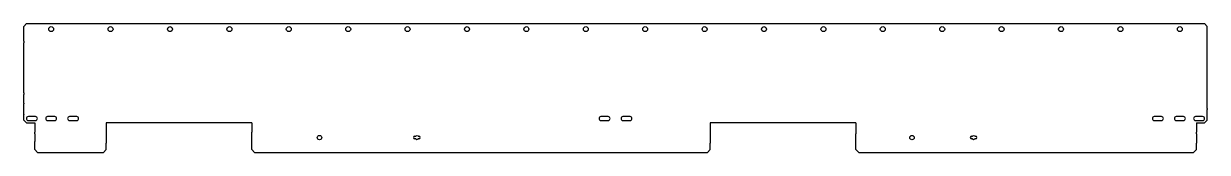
# Model space of a CAD drawing. Header units: millimetres. Extents: x -1196 to 957, y 233 to 468.
import ezdxf

# ---------------------------------------------------------------- set-up
doc = ezdxf.new("R2010")
doc.units = ezdxf.units.MM
doc.layers.add('CALHA_DE_FIAÇÃO_', color=7, linetype='Continuous')
doc.layers.add('Default', color=7, linetype='Continuous')

# ---------------------------------------------------------------- blocks, each defined once
blk = doc.blocks.new('SE')
at = {"layer": 'CALHA_DE_FIAÇÃO_', "color": 7, "linetype": 'Continuous'}
for p, q in [((-1190.8, 467.8), (-1195.8, 462.8)), ((-1195.8, 435.8), (-1195.8, 462.8)), ((-1190.8, 467.8), (952.2, 467.8)), ((957.2, 462.8), (952.2, 467.8)), ((957.2, 435.8), (957.2, 462.8)), ((-1195.8, 435.8), (-1195.8, 432.8)), ((-1195.8, 341.8), (-1195.8, 432.8)), ((957.2, 432.8), (957.2, 435.8)), ((957.2, 341.8), (957.2, 432.8)), ((-1195.8, 341.8), (-1195.8, 338.7)), ((-1195.8, 322.5), (-1195.8, 338.7)), ((957.2, 338.7), (957.2, 341.8)), ((957.2, 322.5), (957.2, 338.7)), ((-1195.8, 322.5), (-1195.8, 321.5)), ((-1195.8, 313.2), (-1195.8, 321.5)), ((-1195.8, 311.2), (-1195.8, 313.2)), ((-1195.8, 302.9), (-1195.8, 311.2)), ((-1195.8, 302.9), (-1195.8, 301.9)), ((-1195.8, 292), (-1195.8, 301.9)), ((957.2, 321.5), (957.2, 322.5)), ((957.2, 313.2), (957.2, 321.5)), ((957.2, 313.2), (957.2, 311.2)), ((957.2, 302.9), (957.2, 311.2)), ((957.2, 301.9), (957.2, 302.9)), ((957.2, 292), (957.2, 301.9)), ((-1195.8, 292), (-1190.8, 287)), ((-1190.8, 287), (-1175.8, 287)), ((-1174.3, 298.1), (-1187.3, 298.1)), ((-1187.3, 291.1), (-1174.3, 291.1)), ((-1175.8, 287), (-1175.8, 270)), ((-1139.3, 298.1), (-1152.3, 298.1)), ((-1152.3, 291.1), (-1139.3, 291.1)), ((-1099.3, 298.1), (-1112.3, 298.1)), ((-1112.3, 291.1), (-1099.3, 291.1)), ((-1045.8, 287), (-1045.8, 270)), ((-780.8, 287), (-1045.8, 287)), ((-780.8, 287), (-780.8, 270)), ((-132.8, 298.1), (-145.8, 298.1)), ((-145.8, 291.1), (-132.8, 291.1)), ((-92.8, 298.1), (-105.8, 298.1)), ((-105.8, 291.1), (-92.8, 291.1)), ((53, 287), (53, 270)), ((318, 287), (53, 287)), ((318, 287), (318, 270)), ((873.7, 298.1), (860.7, 298.1)), ((860.7, 291.1), (873.7, 291.1)), ((913.7, 298.1), (900.7, 298.1)), ((900.7, 291.1), (913.7, 291.1)), ((948.7, 298.1), (935.7, 298.1)), ((935.7, 291.1), (948.7, 291.1)), ((937.2, 287), (952.2, 287)), ((937.2, 287), (937.2, 270)), ((957.2, 292), (952.2, 287)), ((-1175.8, 267), (-1175.8, 270)), ((-1175.8, 267), (-1175.8, 253)), ((-1045.8, 270), (-1045.8, 267)), ((-1045.8, 267), (-1045.8, 253)), ((-780.8, 267), (-780.8, 270)), ((-780.8, 253), (-780.8, 267)), ((-484.1, 262.5), (-482.7, 262.5)), ((-478.5, 262.5), (-477.1, 262.5)), ((53, 270), (53, 267)), ((53, 267), (53, 253)), ((318, 270), (318, 267)), ((318, 253), (318, 267)), ((528.6, 262.5), (530, 262.5)), ((534.2, 262.5), (535.6, 262.5)), ((937.2, 267), (937.2, 270)), ((937.2, 267), (937.2, 253)), ((-1175.8, 250), (-1175.8, 253)), ((-1175.8, 238), (-1175.8, 250)), ((-1175.8, 238), (-1170.8, 233)), ((-1050.8, 233), (-1045.8, 238)), ((-1045.8, 253), (-1045.8, 250)), ((-1045.8, 238), (-1045.8, 250)), ((-780.8, 250), (-780.8, 253)), ((-780.8, 238), (-780.8, 250)), ((-780.8, 238), (-775.8, 233)), ((-482.7, 257.5), (-484.1, 257.5)), ((-477.1, 257.5), (-478.5, 257.5)), ((48, 233), (53, 238)), ((53, 253), (53, 250)), ((53, 238), (53, 250)), ((318, 250), (318, 253)), ((318, 238), (318, 250)), ((318, 238), (323, 233)), ((530, 257.5), (528.6, 257.5)), ((535.6, 257.5), (534.2, 257.5)), ((932.2, 233), (937.2, 238)), ((937.2, 253), (937.2, 250)), ((937.2, 238), (937.2, 250)), ((-1170.8, 233), (-1050.8, 233)), ((-775.8, 233), (48, 233)), ((323, 233), (932.2, 233))]:
    blk.add_line(p, q, dxfattribs=at)
for centre, radius in [((-1145.8, 457.8), 4.5), ((-1037.8, 457.8), 4.5), ((-929.7, 457.8), 4.5), ((-821.6, 457.8), 4.5), ((-713.6, 457.8), 4.5), ((-605.5, 457.8), 4.5), ((-497.5, 457.8), 4.5), ((-389.4, 457.8), 4.5), ((-281.4, 457.8), 4.5), ((-173.3, 457.8), 4.5), ((-65.3, 457.8), 4.5), ((42.8, 457.8), 4.5), ((150.8, 457.8), 4.5), ((258.9, 457.8), 4.5), ((366.9, 457.8), 4.5), ((475, 457.8), 4.5), ((583, 457.8), 4.5), ((691.1, 457.8), 4.5), ((799.1, 457.8), 4.5), ((907.2, 457.8), 4.5), ((-657.7, 260), 4), ((420, 260), 4)]:
    blk.add_circle(centre, radius, dxfattribs=at)
for centre, radius, start, end in [((-1187.3, 294.6), 3.5, 90, 270), ((-1174.3, 294.6), 3.5, 270, 90), ((-1152.3, 294.6), 3.5, 90, 270), ((-1139.3, 294.6), 3.5, 270, 90), ((-1112.3, 294.6), 3.5, 90, 270), ((-1099.3, 294.6), 3.5, 270, 90), ((-145.8, 294.6), 3.5, 90, 270), ((-132.8, 294.6), 3.5, 270, 90), ((-105.8, 294.6), 3.5, 90, 270), ((-92.8, 294.6), 3.5, 270, 90), ((860.7, 294.6), 3.5, 90, 270), ((873.7, 294.6), 3.5, 270, 90), ((900.7, 294.6), 3.5, 90, 270), ((913.7, 294.6), 3.5, 270, 90), ((935.7, 294.6), 3.5, 90, 270), ((948.7, 294.6), 3.5, 270, 90), ((-484.1, 260), 2.5, 90, 270), ((-480.6, 260), 3.25, 50.2849, 129.7151), ((-477.1, 260), 2.5, 270, 90), ((528.6, 260), 2.5, 90, 270), ((532.1, 260), 3.25, 50.2849, 129.7151), ((535.6, 260), 2.5, 270, 90), ((-480.6, 260), 3.25, 230.2849, 309.7151), ((532.1, 260), 3.25, 230.2849, 309.7151)]:
    blk.add_arc(centre, radius, start, end, dxfattribs=at)

msp = doc.modelspace()

# ---------------------------------------------------------------- block references
at = {"layer": 'Default'}
msp.add_blockref('SE', (0, 0), dxfattribs=at)

doc.saveas('drawing.dxf')
